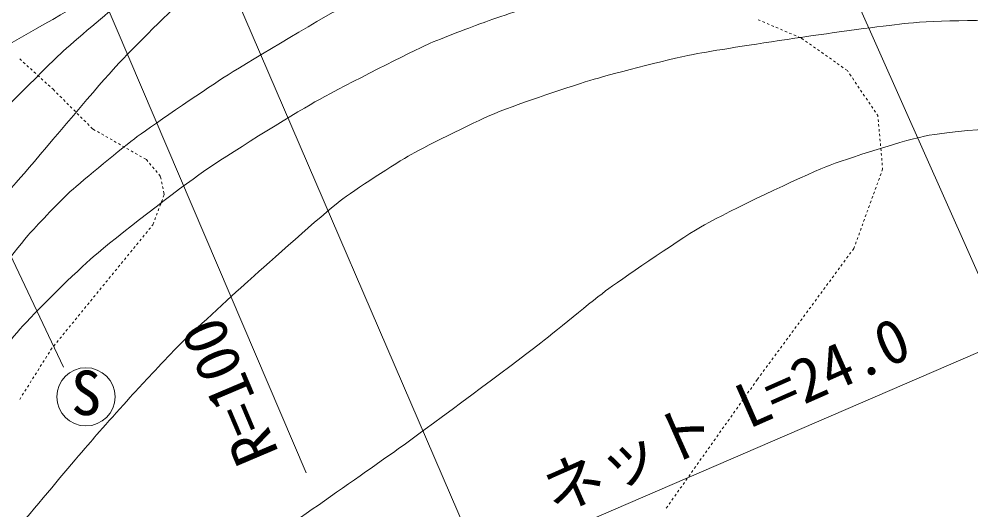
# Model space of a CAD drawing. Units: millimetres, scale not verified. Extents: x 40000 to 680000, y 20000 to 380000.
# Drawn here: x 388177 to 427402, y 256634 to 276880 of the extents above; entities that cross this region are included whole.
import ezdxf
from ezdxf.enums import TextEntityAlignment as Align

# ---------------------------------------------------------------- set-up
doc = ezdxf.new("R2010")
doc.units = ezdxf.units.MM
doc.header["$LTSCALE"] = 1000
doc.layers.add('M-STR-HTXT', color=7, linetype='Continuous', lineweight=13)
doc.layers.add('M-WORK', color=1, linetype='Continuous', lineweight=13)
doc.styles.add('ＭＳ ゴシック', font='')
doc.styles.get('ＭＳ ゴシック').set_extended_font_data('MS Gothic')

msp = doc.modelspace()

# ---------------------------------------------------------------- linework, layer by layer
at = {"layer": 'M-STR-HTXT'}
for p, q in [((429228, 262916), (416674, 291200)), ((407498, 253687), (393550, 286072))]:
    msp.add_line(p, q, dxfattribs=at)
msp.add_lwpolyline([(428899, 263657), (407240, 254286), (408054, 254839)], dxfattribs=at)
at = {"layer": 'M-WORK'}
for p, q in [((400015, 258160), (388217, 285792)), ((390004, 262527), (381299, 280917)), ((418630, 276851), (418722, 276812)), ((418814, 276773), (418906, 276733)), ((418998, 276694), (419090, 276655)), ((419182, 276616), (419274, 276577)), ((419366, 276538), (419458, 276498)), ((419550, 276459), (419642, 276420)), ((419734, 276381), (419826, 276342)), ((419918, 276303), (420010, 276263)), ((420102, 276224), (420194, 276185)), ((420286, 276146), (420421, 276089)), ((420421, 276089), (420508, 276027)), ((420590, 275969), (420671, 275911)), ((420753, 275854), (420834, 275796)), ((420916, 275738), (420998, 275680)), ((421079, 275623), (421161, 275565)), ((421243, 275507), (421324, 275449)), ((421406, 275392), (421488, 275334)), ((388276, 275170), (388203, 275238)), ((388424, 275036), (388350, 275103)), ((421569, 275276), (421651, 275218)), ((421732, 275161), (421814, 275103)), ((421896, 275045), (421977, 274987)), ((388572, 274901), (388498, 274968)), ((388720, 274766), (388646, 274833)), ((388867, 274631), (388793, 274699)), ((422059, 274930), (422141, 274872)), ((422222, 274814), (422309, 274752)), ((422309, 274752), (422348, 274696)), ((422404, 274613), (422460, 274530)), ((389015, 274496), (388941, 274564)), ((389163, 274361), (389089, 274429)), ((389310, 274227), (389237, 274294)), ((422516, 274448), (422573, 274365)), ((422629, 274282), (422685, 274199)), ((389458, 274092), (389384, 274159)), ((389579, 273981), (389532, 274024)), ((389651, 273909), (389579, 273981)), ((389793, 273768), (389722, 273839)), ((422741, 274117), (422797, 274034)), ((422853, 273951), (422909, 273868)), ((389934, 273626), (389863, 273697)), ((390075, 273485), (390005, 273556)), ((390217, 273344), (390146, 273414)), ((422966, 273786), (423022, 273703)), ((423078, 273620), (423134, 273537)), ((423190, 273455), (423246, 273372)), ((390358, 273202), (390288, 273273)), ((390500, 273061), (390429, 273131)), ((423302, 273289), (423359, 273206)), ((423415, 273124), (423471, 273041)), ((390641, 272919), (390570, 272990)), ((390783, 272778), (390712, 272849)), ((390924, 272636), (390853, 272707)), ((423527, 272958), (423566, 272901)), ((423566, 272901), (423571, 272840)), ((423580, 272740), (423589, 272641)), ((391065, 272495), (390995, 272566)), ((391208, 272352), (391136, 272424)), ((391319, 272289), (391208, 272352)), ((391492, 272189), (391405, 272239)), ((423598, 272541), (423607, 272441)), ((423616, 272342), (423625, 272242)), ((391666, 272090), (391579, 272140)), ((391839, 271990), (391752, 272040)), ((392012, 271891), (391926, 271941)), ((392186, 271791), (392099, 271841)), ((423633, 272143), (423642, 272043)), ((423651, 271943), (423660, 271844)), ((392359, 271692), (392273, 271741)), ((392533, 271592), (392446, 271642)), ((392706, 271493), (392620, 271542)), ((392880, 271393), (392793, 271443)), ((423669, 271744), (423678, 271645)), ((423687, 271545), (423696, 271445)), ((393053, 271293), (392966, 271343)), ((393227, 271194), (393140, 271244)), ((393424, 271081), (393313, 271144)), ((393484, 271010), (393424, 271081)), ((423705, 271346), (423714, 271246)), ((423723, 271147), (423732, 271047)), ((393613, 270858), (393549, 270934)), ((393743, 270705), (393678, 270782)), ((423764, 270687), (423733, 270601)), ((423740, 270947), (423749, 270848)), ((423758, 270748), (423764, 270687)), ((393872, 270553), (393808, 270629)), ((393997, 270406), (393937, 270477)), ((394027, 270269), (393997, 270406)), ((423630, 270319), (423596, 270225)), ((423699, 270507), (423664, 270413)), ((394069, 270074), (394048, 270172)), ((394112, 269878), (394090, 269976)), ((423494, 269943), (423459, 269849)), ((423562, 270131), (423528, 270037)), ((394121, 269533), (394162, 269644)), ((394162, 269644), (394133, 269781)), ((423357, 269568), (423323, 269474)), ((423425, 269755), (423391, 269661)), ((393980, 269159), (394015, 269253)), ((394050, 269346), (394086, 269440)), ((423220, 269192), (423186, 269098)), ((423288, 269380), (423254, 269286)), ((393839, 268785), (393874, 268878)), ((393909, 268972), (393944, 269065)), ((423083, 268816), (423049, 268722)), ((423152, 269004), (423118, 268910)), ((393655, 268349), (393691, 268394)), ((393691, 268394), (393733, 268504)), ((393768, 268598), (393803, 268691)), ((422947, 268440), (422913, 268346)), ((423015, 268628), (422981, 268534)), ((393275, 267884), (393338, 267962)), ((393402, 268039), (393465, 268117)), ((393528, 268194), (393592, 268271)), ((422810, 268064), (422776, 267970)), ((422878, 268252), (422844, 268158)), ((393022, 267574), (393085, 267652)), ((393149, 267729), (393212, 267807)), ((422673, 267688), (422639, 267594)), ((422742, 267876), (422708, 267782)), ((392643, 267110), (392706, 267187)), ((392769, 267265), (392832, 267342)), ((392896, 267420), (392959, 267497)), ((422458, 267257), (422399, 267177)), ((422574, 267414), (422517, 267338)), ((422605, 267500), (422574, 267414)), ((392390, 266800), (392453, 266877)), ((392516, 266955), (392579, 267032)), ((422102, 266774), (422043, 266694)), ((422221, 266935), (422162, 266855)), ((422340, 267096), (422280, 267016)), ((392010, 266335), (392073, 266413)), ((392137, 266490), (392200, 266568)), ((392263, 266645), (392326, 266723)), ((421865, 266452), (421806, 266371)), ((421984, 266613), (421925, 266532)), ((391757, 266025), (391820, 266103)), ((391884, 266180), (391947, 266258)), ((421510, 265969), (421450, 265888)), ((421628, 266130), (421569, 266049)), ((421747, 266291), (421687, 266210)), ((391377, 265561), (391441, 265638)), ((391504, 265716), (391567, 265793)), ((391631, 265871), (391694, 265948)), ((421272, 265647), (421213, 265566)), ((421391, 265808), (421332, 265727)), ((390998, 265096), (391061, 265174)), ((391124, 265251), (391188, 265328)), ((391251, 265406), (391314, 265483)), ((421035, 265325), (420976, 265244)), ((421154, 265486), (421095, 265405)), ((390745, 264786), (390808, 264864)), ((390871, 264941), (390935, 265019)), ((420680, 264841), (420620, 264761)), ((420798, 265002), (420739, 264922)), ((420917, 265163), (420857, 265083)), ((390365, 264322), (390429, 264399)), ((390492, 264476), (390555, 264554)), ((390618, 264631), (390682, 264709)), ((420442, 264519), (420383, 264439)), ((420561, 264680), (420502, 264600)), ((390112, 264012), (390176, 264089)), ((390239, 264167), (390302, 264244)), ((420087, 264036), (420027, 263956)), ((420205, 264197), (420146, 264117)), ((420324, 264358), (420265, 264278)), ((389733, 263547), (389796, 263625)), ((389859, 263702), (389923, 263779)), ((389986, 263857), (390049, 263934)), ((419850, 263714), (419790, 263633)), ((419968, 263875), (419909, 263794)), ((389479, 263226), (389507, 263270)), ((389507, 263270), (389543, 263315)), ((389606, 263392), (389669, 263470)), ((419494, 263231), (419435, 263150)), ((419612, 263392), (419553, 263311)), ((419731, 263553), (419672, 263472)), ((389266, 262887), (389320, 262972)), ((389373, 263057), (389426, 263141)), ((419257, 262909), (419197, 262828)), ((419375, 263070), (419316, 262989)), ((388948, 262379), (389001, 262464)), ((389054, 262548), (389107, 262633)), ((389160, 262718), (389213, 262803)), ((418901, 262425), (418842, 262345)), ((419020, 262587), (418960, 262506)), ((419138, 262748), (419079, 262667)), ((388735, 262040), (388788, 262125)), ((388841, 262210), (388895, 262294)), ((418607, 262027), (418543, 261936)), ((418664, 262103), (418607, 262027)), ((418782, 262264), (418723, 262184)), ((388523, 261701), (388576, 261786)), ((388629, 261871), (388682, 261955)), ((418370, 261691), (418312, 261609)), ((418485, 261854), (418428, 261773)), ((388204, 261193), (388257, 261278)), ((388310, 261362), (388363, 261447)), ((388416, 261532), (388470, 261617)), ((418139, 261364), (418081, 261283)), ((418254, 261528), (418197, 261446)), ((417793, 260874), (417735, 260793)), ((417908, 261038), (417850, 260956)), ((418024, 261201), (417966, 261119)), ((417562, 260548), (417504, 260466)), ((417677, 260711), (417619, 260629)), ((417331, 260221), (417273, 260140)), ((417446, 260385), (417388, 260303)), ((416984, 259731), (416926, 259650)), ((417100, 259895), (417042, 259813)), ((417215, 260058), (417157, 259976)), ((416753, 259405), (416695, 259323)), ((416869, 259568), (416811, 259486)), ((416407, 258915), (416349, 258833)), ((416522, 259078), (416465, 258997)), ((416638, 259241), (416580, 259160)), ((416176, 258588), (416118, 258507)), ((416291, 258752), (416234, 258670)), ((415945, 258262), (415887, 258180)), ((416060, 258425), (416003, 258343)), ((415598, 257772), (415541, 257690)), ((415714, 257935), (415656, 257853)), ((415829, 258098), (415772, 258017)), ((415367, 257445), (415310, 257364)), ((415483, 257609), (415425, 257527)), ((415021, 256955), (414963, 256874)), ((415137, 257119), (415079, 257037)), ((415252, 257282), (415194, 257200)), ((414906, 256792), (414848, 256710))]:
    msp.add_line(p, q, dxfattribs=at)
msp.add_circle((390934, 261300), 1200, dxfattribs=at)
for points, knots in [([(376278, 261426), (376456, 261519), (376948, 261874), (377092, 262014), (378016, 262911), (380731, 265659), (381609, 266600), (382418, 267467), (384716, 270188), (385526, 271054), (386352, 271938), (388907, 274511), (389782, 275345), (390249, 275791), (391718, 277054), (392231, 277447), (392883, 277947), (394908, 279357), (395600, 279801), (396012, 280065), (397299, 280774), (397742, 280981), (398418, 281298), (400486, 282164), (401189, 282415), (401892, 282666), (404036, 283312), (404762, 283486), (405889, 283757), (409304, 284430), (410445, 284640), (411617, 284855), (415144, 285447), (416324, 285614), (417290, 285751), (420200, 286080), (421172, 286158), (421902, 286217), (424100, 286281), (424832, 286300), (425214, 286310), (425990, 286322), (426755, 286332)], [0, 0, 0, 0, 1, 1, 1, 2, 2, 2, 3, 3, 3, 4, 4, 4, 5, 5, 5, 6, 6, 6, 7, 7, 7, 8, 8, 8, 9, 9, 9, 10, 10, 10, 11, 11, 11, 12, 12, 12, 13, 13, 13, 14, 14, 14, 14]), ([(395066, 284646), (394719, 284473), (393677, 283960), (393329, 283790), (392992, 283627), (391968, 283164), (391642, 282981), (391162, 282710), (389755, 281836), (389301, 281523), (388665, 281085), (386807, 279704), (386198, 279230), (385712, 278851), (384289, 277673), (383830, 277263), (383323, 276811), (381852, 275397), (381368, 274919), (380780, 274339), (379042, 272574), (378474, 271975), (378101, 271581), (377036, 270350), (376662, 269957), (376413, 269697), (375623, 268959), (375363, 268710), (375178, 268531), (374633, 267981), (374436, 267816), (374238, 267650), (373607, 267198), (373390, 267057), (373201, 266934), (372614, 266599), (372412, 266500), (372185, 266390), (371485, 266098), (371248, 266011), (370996, 265919), (370221, 265693), (369967, 265607), (369762, 265537), (369363, 265397), (368955, 265253)], [0, 0, 0, 0, 1, 1, 1, 2, 2, 2, 3, 3, 3, 4, 4, 4, 5, 5, 5, 6, 6, 6, 7, 7, 7, 8, 8, 8, 9, 9, 9, 10, 10, 10, 11, 11, 11, 12, 12, 12, 13, 13, 13, 14, 14, 14, 15, 15, 15, 15]), ([(372705, 262860), (372932, 263107), (373584, 263872), (373791, 264135), (373915, 264293), (374239, 264801), (374358, 264962), (374574, 265254), (375237, 266121), (375468, 266402), (375771, 266772), (376695, 267874), (377026, 268220), (377347, 268555), (378369, 269502), (378721, 269805), (379167, 270188), (380544, 271290), (381011, 271646), (381375, 271923), (382492, 272721), (382876, 272968), (383395, 273302), (384988, 274240), (385521, 274550), (386543, 275146), (389635, 276889), (390647, 277502), (391214, 277846), (392860, 278969), (393414, 279334), (394056, 279758), (395990, 281016), (396625, 281450), (397038, 281732), (398264, 282601), (398655, 282914), (398873, 283088), (399349, 283509), (399744, 283870)], [0, 0, 0, 0, 1, 1, 1, 2, 2, 2, 3, 3, 3, 4, 4, 4, 5, 5, 5, 6, 6, 6, 7, 7, 7, 8, 8, 8, 9, 9, 9, 10, 10, 10, 11, 11, 11, 12, 12, 12, 13, 13, 13, 13]), ([(379241, 260222), (381051, 262236), (386448, 268308), (388236, 270342), (389010, 271223), (391258, 273928), (392049, 274793), (392603, 275400), (394336, 277155), (394953, 277697), (395364, 278058), (396707, 279008), (397172, 279296), (397818, 279695), (399802, 280823), (400499, 281125), (401239, 281445), (403551, 282165), (404324, 282393), (405075, 282614), (407342, 283244), (408115, 283371)], [0, 0, 0, 0, 1, 1, 1, 2, 2, 2, 3, 3, 3, 4, 4, 4, 5, 5, 5, 6, 6, 6, 7, 7, 7, 7]), ([(380609, 259417), (380838, 259504), (381493, 259846), (381695, 259984), (381897, 260122), (382446, 260611), (382616, 260787), (383165, 261358), (384770, 263111), (385284, 263714), (385607, 264094), (386494, 265300), (386795, 265698), (386961, 265918), (387451, 266589), (387621, 266807), (387819, 267061), (388420, 267819), (388636, 268059), (388954, 268411), (389936, 269446), (390289, 269763), (390820, 270241), (392477, 271604), (393051, 272030), (393779, 272569), (396026, 274098), (396792, 274581), (397795, 275214), (400856, 277031), (401892, 277608), (402486, 277939), (404319, 278837), (404937, 279119), (405709, 279472), (408051, 280467), (408839, 280780), (409016, 280851), (409572, 281000), (409759, 281040), (409993, 281090), (410708, 281172), (410940, 281229), (411618, 281395), (413632, 281973), (414308, 282151), (414622, 282233), (415571, 282462), (415890, 282529), (416091, 282571), (416700, 282678), (416905, 282694), (417373, 282731), (418782, 282803), (419252, 282793), (419570, 282786), (420154, 282757), (420781, 282720)], [0, 0, 0, 0, 1, 1, 1, 2, 2, 2, 3, 3, 3, 4, 4, 4, 5, 5, 5, 6, 6, 6, 7, 7, 7, 8, 8, 8, 9, 9, 9, 10, 10, 10, 11, 11, 11, 12, 12, 12, 13, 13, 13, 14, 14, 14, 15, 15, 15, 16, 16, 16, 17, 17, 17, 18, 18, 18, 19, 19, 19, 19]), ([(382429, 256850), (383532, 258340), (387005, 262687), (388215, 264092), (388772, 264737), (390601, 266531), (391248, 267087), (392116, 267833), (394837, 269934), (395776, 270590), (396663, 271210), (399423, 272924), (400364, 273459), (401252, 273964), (403987, 275350), (404911, 275787), (405356, 275997), (406736, 276521), (407198, 276689), (407671, 276862), (409101, 277347), (409583, 277492), (409838, 277569), (410619, 277751), (410882, 277799), (411174, 277852), (412057, 277971), (412352, 277997)], [0, 0, 0, 0, 1, 1, 1, 2, 2, 2, 3, 3, 3, 4, 4, 4, 5, 5, 5, 6, 6, 6, 7, 7, 7, 8, 8, 8, 9, 9, 9, 9]), ([(386428, 253856), (387374, 255003), (390244, 258417), (391211, 259546), (391592, 259992), (392771, 261297), (393168, 261728), (393517, 262107), (394570, 263235), (394939, 263593), (395482, 264123), (397159, 265661), (397725, 266167), (398453, 266818), (400636, 268779), (401408, 269378), (401961, 269807), (403727, 270949), (404336, 271293), (405029, 271683), (407171, 272738), (407906, 273041), (408681, 273360), (411068, 274161), (411872, 274396), (412716, 274644), (415271, 275300), (416136, 275454), (417866, 275763), (423081, 276536), (424830, 276710), (425798, 276806), (428724, 276869), (429695, 276803), (430019, 276781), (430467, 276741), (430991, 276688)], [0, 0, 0, 0, 1, 1, 1, 2, 2, 2, 3, 3, 3, 4, 4, 4, 5, 5, 5, 6, 6, 6, 7, 7, 7, 8, 8, 8, 9, 9, 9, 10, 10, 10, 11, 11, 11, 12, 12, 12, 12]), ([(431380, 272515), (430237, 272539), (426803, 272281), (425676, 272085), (424801, 271933), (422252, 271116), (421426, 270786), (420397, 270376), (417392, 268940), (416426, 268397), (415598, 267932), (413246, 266318), (412476, 265762), (411869, 265323), (410144, 263879), (409549, 263424), (408468, 262599), (405201, 260154), (404095, 259363), (402768, 258416), (398774, 255588), (397385, 254736), (395926, 253841), (391811, 251551), (389631, 250409)], [0, 0, 0, 0, 1, 1, 1, 2, 2, 2, 3, 3, 3, 4, 4, 4, 5, 5, 5, 6, 6, 6, 7, 7, 7, 8, 8, 8, 8])]:
    msp.add_open_spline(points, degree=3, knots=knots, dxfattribs=at)

# ---------------------------------------------------------------- texts
at = {"layer": 'M-STR-HTXT', "style": 'ＭＳ ゴシック'}
msp.add_text('ネット L=24.0', height=1833, rotation=23.871, dxfattribs=at).set_placement((417876, 259202), align=Align.BOTTOM_CENTER)
at = {"layer": 'M-WORK', "style": 'ＭＳ ゴシック'}
msp.add_text('R=100', height=1833, rotation=112.998, dxfattribs=at).set_placement((398190, 262084), align=Align.BOTTOM_CENTER)
msp.add_text('S', height=1833, dxfattribs=at).set_placement((390943, 259998), align=Align.BOTTOM_CENTER)

doc.saveas('drawing.dxf')
